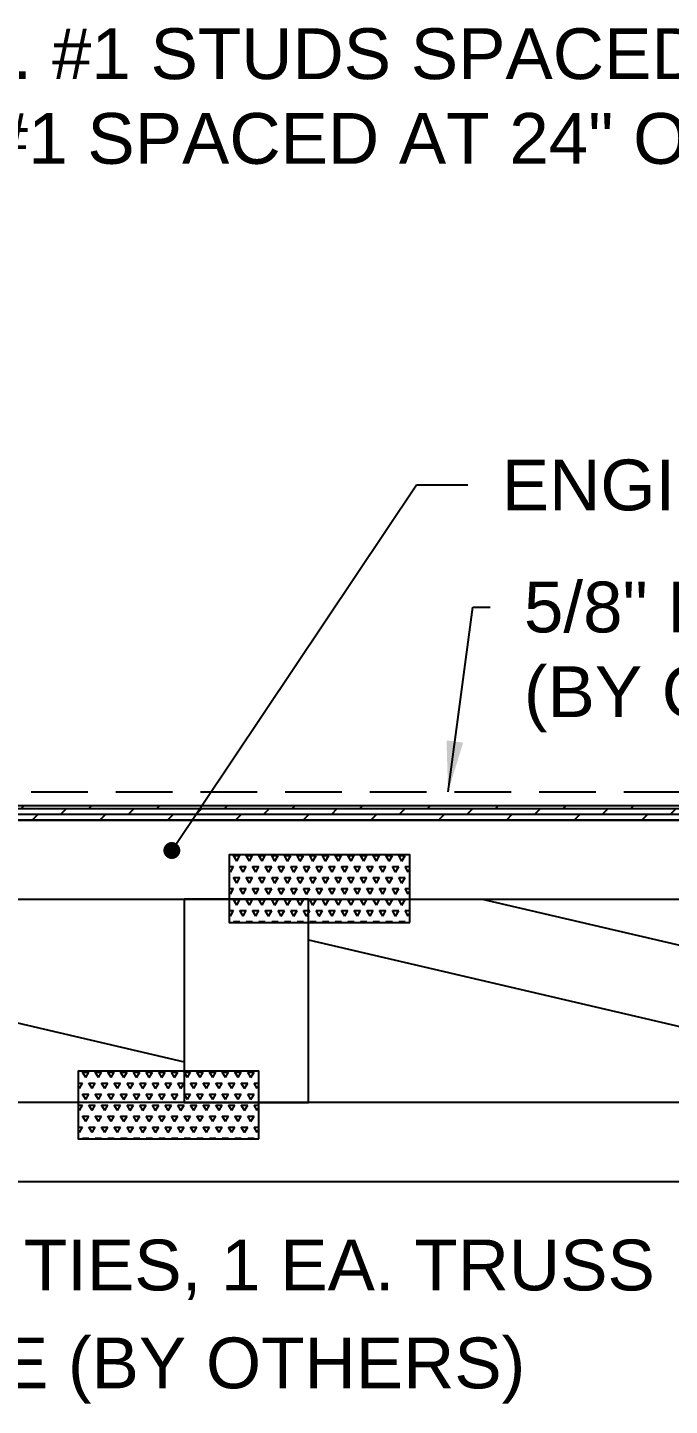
# Model space of a CAD drawing. Header units: inches. Extents: x -1316 to 22433, y -200 to 8737.
# Drawn here: x -341.1 to -312.7, y -127.1 to -66.1 of the extents above; entities that cross this region are included whole.
import ezdxf

# ---------------------------------------------------------------- set-up
doc = ezdxf.new("R2010")
doc.units = ezdxf.units.IN
doc.header["$LTSCALE"] = 10
doc.header["$MEASUREMENT"] = 0
doc.linetypes.add('HIDDEN', pattern=[0.375, 0.25, -0.125])
doc.layers.get('0').update_dxf_attribs({"linetype": 'CONTINUOUS'})
for name, color, linetype in [('S-FLOR', 7, 'CONTINUOUS'), ('S-FOUND', 7, 'CONTINUOUS'), ('S-HATCH', 5, 'CONTINUOUS'), ('S-PLATE', 190, 'CONTINUOUS'), ('S-TXT', 222, 'CONTINUOUS'), ('S-WALL', 6, 'CONTINUOUS')]:
    doc.layers.add(name, color=color, linetype=linetype)
doc.styles.add('style1', font='arial.ttf')
doc.dimstyles.new('1-2', dxfattribs={"dimtxt": 2.25, "dimasz": 2.25, "dimexe": 0.18, "dimexo": 1.5, "dimgap": 1.5, "dimtad": 0, "dimdec": 4, "dimrnd": 0.0625, "dimzin": 0, "dimdsep": 46, "dimlunit": 4, "dimtxsty": 'style1', "dimcen": 0.09, "dimazin": 0, "dimtfac": 1, "dimtdec": 4, "dimtofl": 0, "dimtmove": 0, "dimatfit": 0, "dimfxl": 1, "dimtolj": 1, "dimtzin": 0, "dimarcsym": 0})

# ---------------------------------------------------------------- blocks, each defined once
blk = doc.blocks.new('*X557')
at = {"color": 0}
for p, q in [((579.778, -101.417), (579.637, -101.174)), ((579.637, -101.174), (579.918, -101.174)), ((579.778, -101.417), (579.918, -101.174)), ((580.34, -101.417), (580.199, -101.174)), ((580.199, -101.174), (580.481, -101.174)), ((580.34, -101.417), (580.481, -101.174)), ((580.903, -101.417), (580.762, -101.174)), ((580.762, -101.174), (581.043, -101.174)), ((580.903, -101.417), (581.043, -101.174)), ((581.465, -101.417), (581.324, -101.174)), ((581.324, -101.174), (581.606, -101.174)), ((581.465, -101.417), (581.606, -101.174)), ((582.028, -101.417), (581.887, -101.174)), ((581.887, -101.174), (582.168, -101.174)), ((582.028, -101.417), (582.168, -101.174)), ((582.59, -101.417), (582.449, -101.174)), ((582.449, -101.174), (582.731, -101.174)), ((582.59, -101.417), (582.731, -101.174)), ((583.153, -101.417), (583.012, -101.174)), ((583.012, -101.174), (583.293, -101.174)), ((583.153, -101.417), (583.293, -101.174)), ((583.715, -101.417), (583.574, -101.174)), ((583.574, -101.174), (583.856, -101.174)), ((583.715, -101.417), (583.856, -101.174)), ((584.278, -101.417), (584.137, -101.174)), ((584.137, -101.174), (584.418, -101.174)), ((584.278, -101.417), (584.418, -101.174)), ((584.84, -101.417), (584.699, -101.174)), ((584.699, -101.174), (584.981, -101.174)), ((584.84, -101.417), (584.981, -101.174)), ((585.403, -101.417), (585.262, -101.174)), ((585.262, -101.174), (585.543, -101.174)), ((585.403, -101.417), (585.543, -101.174)), ((585.965, -101.417), (585.824, -101.174)), ((585.824, -101.174), (586.106, -101.174)), ((585.965, -101.417), (586.106, -101.174)), ((586.528, -101.417), (586.387, -101.174)), ((586.387, -101.174), (586.668, -101.174)), ((586.528, -101.417), (586.668, -101.174)), ((587.09, -101.417), (586.949, -101.174)), ((586.949, -101.174), (587.231, -101.174)), ((587.09, -101.417), (587.231, -101.174)), ((579.445, -101.661), (579.637, -101.661)), ((579.496, -101.904), (579.445, -101.816)), ((579.496, -101.904), (579.637, -101.661)), ((580.059, -101.904), (579.918, -101.661)), ((579.918, -101.661), (580.199, -101.661)), ((580.059, -101.904), (580.199, -101.661)), ((580.621, -101.904), (580.481, -101.661)), ((580.481, -101.661), (580.762, -101.661)), ((580.621, -101.904), (580.762, -101.661)), ((581.184, -101.904), (581.043, -101.661)), ((581.043, -101.661), (581.324, -101.661)), ((581.184, -101.904), (581.324, -101.661)), ((581.746, -101.904), (581.606, -101.661)), ((581.606, -101.661), (581.887, -101.661)), ((581.746, -101.904), (581.887, -101.661)), ((582.309, -101.904), (582.168, -101.661)), ((582.168, -101.661), (582.449, -101.661)), ((582.309, -101.904), (582.449, -101.661)), ((582.871, -101.904), (582.731, -101.661)), ((582.731, -101.661), (583.012, -101.661)), ((582.871, -101.904), (583.012, -101.661)), ((583.434, -101.904), (583.293, -101.661)), ((583.293, -101.661), (583.574, -101.661)), ((583.434, -101.904), (583.574, -101.661)), ((583.996, -101.904), (583.856, -101.661)), ((583.856, -101.661), (584.137, -101.661)), ((583.996, -101.904), (584.137, -101.661)), ((584.559, -101.904), (584.418, -101.661)), ((584.418, -101.661), (584.699, -101.661)), ((584.559, -101.904), (584.699, -101.661)), ((585.121, -101.904), (584.981, -101.661)), ((584.981, -101.661), (585.262, -101.661)), ((585.121, -101.904), (585.262, -101.661)), ((585.684, -101.904), (585.543, -101.661)), ((585.543, -101.661), (585.824, -101.661)), ((585.684, -101.904), (585.824, -101.661)), ((586.246, -101.904), (586.106, -101.661)), ((586.106, -101.661), (586.387, -101.661)), ((586.246, -101.904), (586.387, -101.661)), ((586.809, -101.904), (586.668, -101.661)), ((586.668, -101.661), (586.949, -101.661)), ((586.809, -101.904), (586.949, -101.661)), ((587.371, -101.904), (587.231, -101.661)), ((587.231, -101.661), (587.445, -101.661)), ((587.371, -101.904), (587.445, -101.776)), ((579.778, -102.391), (579.637, -102.148)), ((579.637, -102.148), (579.918, -102.148)), ((579.778, -102.391), (579.918, -102.148)), ((580.34, -102.391), (580.199, -102.148)), ((580.199, -102.148), (580.481, -102.148)), ((580.34, -102.391), (580.481, -102.148)), ((580.903, -102.391), (580.762, -102.148)), ((580.762, -102.148), (581.043, -102.148)), ((580.903, -102.391), (581.043, -102.148)), ((581.465, -102.391), (581.324, -102.148)), ((581.324, -102.148), (581.606, -102.148)), ((581.465, -102.391), (581.606, -102.148)), ((582.028, -102.391), (581.887, -102.148)), ((581.887, -102.148), (582.168, -102.148)), ((582.028, -102.391), (582.168, -102.148)), ((582.59, -102.391), (582.449, -102.148)), ((582.449, -102.148), (582.731, -102.148)), ((582.59, -102.391), (582.731, -102.148)), ((583.153, -102.391), (583.012, -102.148)), ((583.012, -102.148), (583.293, -102.148)), ((583.153, -102.391), (583.293, -102.148)), ((583.715, -102.391), (583.574, -102.148)), ((583.574, -102.148), (583.856, -102.148)), ((583.715, -102.391), (583.856, -102.148)), ((584.278, -102.391), (584.137, -102.148)), ((584.137, -102.148), (584.418, -102.148)), ((584.278, -102.391), (584.418, -102.148)), ((584.84, -102.391), (584.699, -102.148)), ((584.699, -102.148), (584.981, -102.148)), ((584.84, -102.391), (584.981, -102.148)), ((585.403, -102.391), (585.262, -102.148)), ((585.262, -102.148), (585.543, -102.148)), ((585.403, -102.391), (585.543, -102.148)), ((585.965, -102.391), (585.824, -102.148)), ((585.824, -102.148), (586.106, -102.148)), ((585.965, -102.391), (586.106, -102.148)), ((586.528, -102.391), (586.387, -102.148)), ((586.387, -102.148), (586.668, -102.148)), ((586.528, -102.391), (586.668, -102.148)), ((587.09, -102.391), (586.949, -102.148)), ((586.949, -102.148), (587.231, -102.148)), ((587.09, -102.391), (587.231, -102.148)), ((579.445, -102.635), (579.637, -102.635)), ((579.496, -102.879), (579.445, -102.791)), ((579.496, -102.879), (579.637, -102.635)), ((580.059, -102.879), (579.918, -102.635)), ((579.918, -102.635), (580.199, -102.635)), ((580.059, -102.879), (580.199, -102.635)), ((580.621, -102.879), (580.481, -102.635)), ((580.481, -102.635), (580.762, -102.635)), ((580.621, -102.879), (580.762, -102.635)), ((581.184, -102.879), (581.043, -102.635)), ((581.043, -102.635), (581.324, -102.635)), ((581.184, -102.879), (581.324, -102.635)), ((581.746, -102.879), (581.606, -102.635)), ((581.606, -102.635), (581.887, -102.635)), ((581.746, -102.879), (581.887, -102.635)), ((582.309, -102.879), (582.168, -102.635)), ((582.168, -102.635), (582.449, -102.635)), ((582.309, -102.879), (582.449, -102.635)), ((582.871, -102.879), (582.731, -102.635)), ((582.731, -102.635), (583.012, -102.635)), ((582.871, -102.879), (583.012, -102.635)), ((583.434, -102.879), (583.293, -102.635)), ((583.293, -102.635), (583.574, -102.635)), ((583.434, -102.879), (583.574, -102.635)), ((583.996, -102.879), (583.856, -102.635)), ((583.856, -102.635), (584.137, -102.635)), ((583.996, -102.879), (584.137, -102.635)), ((584.559, -102.879), (584.418, -102.635)), ((584.418, -102.635), (584.699, -102.635)), ((584.559, -102.879), (584.699, -102.635)), ((585.121, -102.879), (584.981, -102.635)), ((584.981, -102.635), (585.262, -102.635)), ((585.121, -102.879), (585.262, -102.635)), ((585.684, -102.879), (585.543, -102.635)), ((585.543, -102.635), (585.824, -102.635)), ((585.684, -102.879), (585.824, -102.635)), ((586.246, -102.879), (586.106, -102.635)), ((586.106, -102.635), (586.387, -102.635)), ((586.246, -102.879), (586.387, -102.635)), ((586.809, -102.879), (586.668, -102.635)), ((586.668, -102.635), (586.949, -102.635)), ((586.809, -102.879), (586.949, -102.635)), ((587.371, -102.879), (587.231, -102.635)), ((587.231, -102.635), (587.445, -102.635)), ((587.371, -102.879), (587.445, -102.75)), ((579.445, -103.609), (579.637, -103.609)), ((579.496, -103.853), (579.637, -103.609)), ((579.778, -103.366), (579.637, -103.122)), ((579.637, -103.122), (579.918, -103.122)), ((579.778, -103.366), (579.918, -103.122)), ((580.059, -103.853), (579.918, -103.609)), ((579.918, -103.609), (580.199, -103.609)), ((580.059, -103.853), (580.199, -103.609)), ((580.34, -103.366), (580.199, -103.122)), ((580.199, -103.122), (580.481, -103.122)), ((580.34, -103.366), (580.481, -103.122)), ((580.621, -103.853), (580.481, -103.609)), ((580.481, -103.609), (580.762, -103.609)), ((580.621, -103.853), (580.762, -103.609)), ((580.903, -103.366), (580.762, -103.122)), ((580.762, -103.122), (581.043, -103.122)), ((580.903, -103.366), (581.043, -103.122)), ((581.184, -103.853), (581.043, -103.609)), ((581.043, -103.609), (581.324, -103.609)), ((581.184, -103.853), (581.324, -103.609)), ((581.465, -103.366), (581.324, -103.122)), ((581.324, -103.122), (581.606, -103.122)), ((581.465, -103.366), (581.606, -103.122)), ((581.746, -103.853), (581.606, -103.609)), ((581.606, -103.609), (581.887, -103.609)), ((581.746, -103.853), (581.887, -103.609)), ((582.028, -103.366), (581.887, -103.122)), ((581.887, -103.122), (582.168, -103.122)), ((582.028, -103.366), (582.168, -103.122)), ((582.309, -103.853), (582.168, -103.609)), ((582.168, -103.609), (582.449, -103.609)), ((582.309, -103.853), (582.449, -103.609)), ((582.59, -103.366), (582.449, -103.122)), ((582.449, -103.122), (582.731, -103.122)), ((582.59, -103.366), (582.731, -103.122)), ((582.871, -103.853), (582.731, -103.609)), ((582.731, -103.609), (583.012, -103.609)), ((582.871, -103.853), (583.012, -103.609)), ((583.153, -103.366), (583.012, -103.122)), ((583.012, -103.122), (583.293, -103.122)), ((583.153, -103.366), (583.293, -103.122)), ((583.434, -103.853), (583.293, -103.609)), ((583.293, -103.609), (583.574, -103.609)), ((583.434, -103.853), (583.574, -103.609)), ((583.715, -103.366), (583.574, -103.122)), ((583.574, -103.122), (583.856, -103.122)), ((583.715, -103.366), (583.856, -103.122)), ((583.996, -103.853), (583.856, -103.609)), ((583.856, -103.609), (584.137, -103.609)), ((583.996, -103.853), (584.137, -103.609)), ((584.278, -103.366), (584.137, -103.122)), ((584.137, -103.122), (584.418, -103.122)), ((584.278, -103.366), (584.418, -103.122)), ((584.559, -103.853), (584.418, -103.609)), ((584.418, -103.609), (584.699, -103.609)), ((584.559, -103.853), (584.699, -103.609)), ((584.84, -103.366), (584.699, -103.122)), ((584.699, -103.122), (584.981, -103.122)), ((584.84, -103.366), (584.981, -103.122)), ((585.121, -103.853), (584.981, -103.609)), ((584.981, -103.609), (585.262, -103.609)), ((585.121, -103.853), (585.262, -103.609)), ((585.403, -103.366), (585.262, -103.122)), ((585.262, -103.122), (585.543, -103.122)), ((585.403, -103.366), (585.543, -103.122)), ((585.684, -103.853), (585.543, -103.609)), ((585.543, -103.609), (585.824, -103.609)), ((585.684, -103.853), (585.824, -103.609)), ((585.965, -103.366), (585.824, -103.122)), ((585.824, -103.122), (586.106, -103.122)), ((585.965, -103.366), (586.106, -103.122)), ((586.246, -103.853), (586.106, -103.609)), ((586.106, -103.609), (586.387, -103.609)), ((586.246, -103.853), (586.387, -103.609)), ((586.528, -103.366), (586.387, -103.122)), ((586.387, -103.122), (586.668, -103.122)), ((586.528, -103.366), (586.668, -103.122)), ((586.809, -103.853), (586.668, -103.609)), ((586.668, -103.609), (586.949, -103.609)), ((586.809, -103.853), (586.949, -103.609)), ((587.09, -103.366), (586.949, -103.122)), ((586.949, -103.122), (587.231, -103.122)), ((587.09, -103.366), (587.231, -103.122)), ((587.371, -103.853), (587.231, -103.609)), ((587.231, -103.609), (587.445, -103.609)), ((579.496, -103.853), (579.445, -103.765)), ((579.659, -104.135), (579.637, -104.096)), ((579.637, -104.096), (579.918, -104.096)), ((579.896, -104.135), (579.918, -104.096)), ((580.222, -104.135), (580.199, -104.096)), ((580.199, -104.096), (580.481, -104.096)), ((580.458, -104.135), (580.481, -104.096)), ((580.784, -104.135), (580.762, -104.096)), ((580.762, -104.096), (581.043, -104.096)), ((581.021, -104.135), (581.043, -104.096)), ((581.347, -104.135), (581.324, -104.096)), ((581.324, -104.096), (581.606, -104.096)), ((581.583, -104.135), (581.606, -104.096)), ((581.909, -104.135), (581.887, -104.096)), ((581.887, -104.096), (582.168, -104.096)), ((582.146, -104.135), (582.168, -104.096)), ((582.472, -104.135), (582.449, -104.096)), ((582.449, -104.096), (582.731, -104.096)), ((582.708, -104.135), (582.731, -104.096)), ((583.034, -104.135), (583.012, -104.096)), ((583.012, -104.096), (583.293, -104.096)), ((583.271, -104.135), (583.293, -104.096)), ((583.597, -104.135), (583.574, -104.096)), ((583.574, -104.096), (583.856, -104.096)), ((583.833, -104.135), (583.856, -104.096)), ((584.159, -104.135), (584.137, -104.096)), ((584.137, -104.096), (584.418, -104.096)), ((584.396, -104.135), (584.418, -104.096)), ((584.722, -104.135), (584.699, -104.096)), ((584.699, -104.096), (584.981, -104.096)), ((584.958, -104.135), (584.981, -104.096)), ((585.284, -104.135), (585.262, -104.096)), ((585.262, -104.096), (585.543, -104.096)), ((585.521, -104.135), (585.543, -104.096)), ((585.847, -104.135), (585.824, -104.096)), ((585.824, -104.096), (586.106, -104.096)), ((586.083, -104.135), (586.106, -104.096)), ((586.409, -104.135), (586.387, -104.096)), ((586.387, -104.096), (586.668, -104.096)), ((586.646, -104.135), (586.668, -104.096)), ((586.972, -104.135), (586.949, -104.096)), ((586.949, -104.096), (587.231, -104.096)), ((587.208, -104.135), (587.231, -104.096)), ((587.371, -103.853), (587.445, -103.724))]:
    blk.add_line(p, q, dxfattribs=at)
blk = doc.blocks.new('BOX')
blk.add_lwpolyline([(0, 0), (1, 0), (1, 1), (0, 1)], close=True)
blk = doc.blocks.new('CRL DETAIL')
at = {"layer": 'S-TXT', "char_height": 2.25, "attachment_point": 1, "style": 'style1'}
for s, insert in [('SIMPSON H3-Z TIES, 1 EA. TRUSS', (-18.27234, -2.57717, -0.01563)), ('\\A1;P.T. SILL PLATE (BY OTHERS)', (-17.90055, -6.91223))]:
    blk.add_mtext(s, dxfattribs=dict(at, insert=insert))
at = {"layer": 'S-TXT', "annotation_type": 0, "has_hookline": 1, "hookline_direction": 0}
for points, text_width in [([(-23.83719, 0.678, -0.01563), (-20.76149, -3.70217, -0.01563), (-19.77234, -3.70217, -0.01563)], 50.86903), ([(-25.34132, -0.72261), (-20.35532, -8.03723), (-19.40055, -8.03723)], 44.70839), ([(-26.59582, -1.75, -0.01563), (-20.31995, -12.78122, -0.01563), (-19.40055, -12.78122, -0.01563)], 43.77524)]:
    blk.add_leader(points, dimstyle='1-2', override={"dimgap": 1.5, "dimtad": 0}, dxfattribs=dict(at, text_width=text_width))
blk = doc.blocks.new('*U581')
at = {"layer": 'S-FOUND'}
blk.add_blockref('CRL DETAIL', (31.971, -128.25, 0.016), dxfattribs=at)
blk = doc.blocks.new('*U569')
at = {"layer": 'S-TXT', "insert": (10.041, 34.436), "char_height": 2.25, "width": 72, "attachment_point": 1, "style": 'style1'}
blk.add_mtext('2X4 OR 2X6 S.P.F. #1 STUDS SPACED AT 16" O.C.  (2X6 S.P.F. #1 SPACED AT 24" O.C. FOR ENERGY WALLS)', dxfattribs=at)
at = {"layer": 'S-TXT', "annotation_type": 0, "has_hookline": 1, "hookline_direction": 0, "text_width": 67.649}
blk.add_leader([(1.993, 26.292), (6.993, 33.311), (8.541, 33.311)], dimstyle='1-2', override={"dimasz": 1.25, "dimgap": 1.5, "dimtad": 0, "dimldrblk": 'DOT'}, dxfattribs=at)
blk = doc.blocks.new('*U564')
at = {"layer": 'S-HATCH'}
h = blk.add_hatch(dxfattribs=at)
h.set_pattern_fill('DOLMIT', color=256, style=0)
h.set_pattern_definition([(0, (-47.8757, -280.13625), (0, 0.25), []), (45, (-47.8757, -280.13625), (-0.5, 0.5), [0.3535534, -0.7071077])])
h.paths.add_polyline_path([(-157.119, -1.25), (-157.449, -0.625), (-229.5, -0.625), (-229.5, -1.25)])
at = {"layer": 'S-FLOR'}
for p, q in [((-216.307, -4.75), (-185.475, -11.953)), ((-172.282, -4.75), (-153.766, -9.076)), ((-179.975, -6.547), (-155.171, -12.342))]:
    blk.add_line(p, q, dxfattribs=at)
at = {"layer": 'S-FLOR', "linetype": 'HIDDEN'}
blk.add_lwpolyline([(-226, 0), (-157.779, 0)], dxfattribs=at)
at = {"layer": 'S-FLOR'}
for points in [[(-157.449, -0.625), (-229.5, -0.625), (-229.5, -1.25), (-157.119, -1.25)], [(-157.119, -1.25), (-228, -1.25), (-228, -4.75), (-151.906, -4.75)], [(-150.517, -13.75), (-228, -13.75), (-228, -17.25), (-148.668, -17.25)]]:
    blk.add_lwpolyline(points, dxfattribs=at)
blk.add_lwpolyline([(-185.475, -13.75), (-179.975, -13.75), (-179.975, -4.75), (-185.475, -4.75)], close=True, dxfattribs=at)
at = {"layer": 'S-HATCH'}
for p in [(-762.927, 98.352), (-769.615, 88.767)]:
    blk.add_blockref('*X557', p, dxfattribs=at)
at = {"layer": 'S-PLATE', "xscale": 3, "yscale": 8, "zscale": 3, "rotation": 90}
for p in [(-175.481, -5.783), (-182.17, -15.368)]:
    blk.add_blockref('BOX', p, dxfattribs=at)
at = {"layer": 'S-TXT', "char_height": 2.25, "attachment_point": 1, "style": 'style1'}
for s, insert in [('ENGINEERED FLOOR TRUSS', (-171.415, 14.715)), ('\\A1;5/8" PLYWOOD UNDERLAYMENT\\P(BY OTHERS)', (-170.432, 9.311))]:
    blk.add_mtext(s, dxfattribs=dict(at, insert=insert))
at = {"layer": 'S-TXT', "annotation_type": 0, "has_hookline": 1, "hookline_direction": 0}
for points, override, text_width in [([(-186.024, -2.596), (-175.187, 13.59), (-172.915, 13.59)], {"dimasz": 0.75, "dimgap": 1.5, "dimtad": 0, "dimldrblk": 'DOT'}, 43.599), ([(-173.79, 0), (-172.698, 8.186), (-171.932, 8.186)], {"dimgap": 1.5, "dimtad": 0}, 49.129)]:
    blk.add_leader(points, dimstyle='1-2', override=override, dxfattribs=dict(at, text_width=text_width))
blk = doc.blocks.new('*U568')
at = {"layer": 'S-FLOR'}
blk.add_blockref('*U564', (229.5, -206), dxfattribs=at)
at = {"layer": 'S-WALL'}
blk.add_blockref('*U569', (0, -206.625), dxfattribs=at)

msp = doc.modelspace()

# ---------------------------------------------------------------- block references
msp.add_blockref('*U568', (-378.18048, 106.10418))
at = {"color": 1}
msp.add_blockref('*U581', (-378.18048, 11.10418), dxfattribs=at)

doc.saveas('drawing.dxf')
